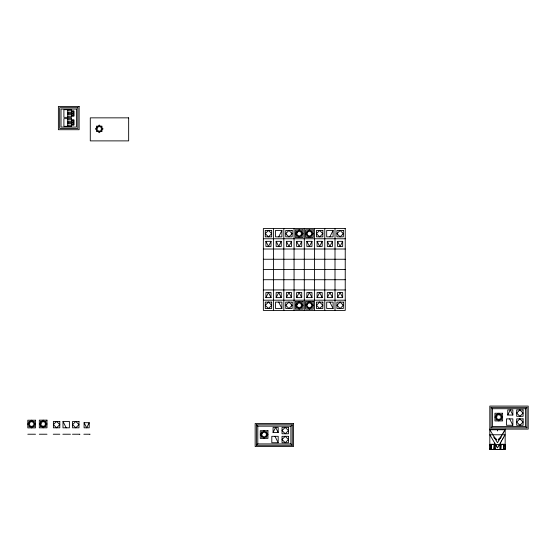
<?xml version="1.0" encoding="UTF-8"?>
<svg xmlns="http://www.w3.org/2000/svg" width="556" height="556" viewBox="0 0 556 556"><rect width="100%" height="100%" fill="white"/><g stroke="black" fill="none" stroke-linecap="round" stroke-linejoin="round"><path stroke-width="0.83" d="M89.21 422.706L86.653 427.821L84.095 422.706L89.21 422.706L89.21 427.821L84.095 427.821L84.095 422.706M271.029 241.332L268.472 246.454L265.914 241.332L271.029 241.332L271.029 246.454L265.914 246.454L265.914 241.332M278.709 236.856L281.906 230.455L275.505 230.455L275.505 236.856L281.906 236.856L281.906 230.455M281.266 241.332L278.709 246.454L276.151 241.332L281.266 241.332L281.266 246.454L276.151 246.454L276.151 241.332M291.504 241.332L288.939 246.454L286.382 241.332L291.504 241.332L291.504 246.454L286.382 246.454L286.382 241.332M265.914 297.627L268.472 292.512L271.029 297.627L265.914 297.627L265.914 292.512L271.029 292.512L271.029 297.627M301.734 241.332L299.177 246.454L296.619 241.332L301.734 241.332L301.734 246.454L296.619 246.454L296.619 241.332M276.151 297.627L278.709 292.512L281.266 297.627L276.151 297.627L276.151 292.512L281.266 292.512L281.266 297.627M311.972 241.332L309.414 246.454L306.856 241.332L311.972 241.332L311.972 246.454L306.856 246.454L306.856 241.332M286.382 297.627L288.939 292.512L291.504 297.627L286.382 297.627L286.382 292.512L291.504 292.512L291.504 297.627M322.209 241.332L319.651 246.454L317.094 241.332L322.209 241.332L322.209 246.454L317.094 246.454L317.094 241.332M296.619 297.627L299.177 292.512L301.734 297.627L296.619 297.627L296.619 292.512L301.734 292.512L301.734 297.627M329.882 236.856L333.086 230.455L326.685 230.455L326.685 236.856L333.086 236.856L333.086 230.455M332.446 241.332L329.882 246.454L327.324 241.332L332.446 241.332L332.446 246.454L327.324 246.454L327.324 241.332M306.856 297.627L309.414 292.512L311.972 297.627L306.856 297.627L306.856 292.512L311.972 292.512L311.972 297.627M342.677 241.332L340.119 246.454L337.561 241.332L342.677 241.332L342.677 246.454L337.561 246.454L337.561 241.332M317.094 297.627L319.651 292.512L322.209 297.627L317.094 297.627L317.094 292.512L322.209 292.512L322.209 297.627M327.324 297.627L329.882 292.512L332.446 297.627L327.324 297.627L327.324 292.512L332.446 292.512L332.446 297.627M337.561 297.627L340.119 292.512L342.677 297.627L337.561 297.627L337.561 292.512L342.677 292.512L342.677 297.627M273.079 432.485L275.637 427.362L278.195 432.485L273.079 432.485L273.079 427.362L278.195 427.362L278.195 432.485M507.732 415.033L510.29 409.911L512.847 415.033L507.732 415.033L507.732 409.911L512.847 409.911L512.847 415.033M499.469 444.432L498.871 445.641M500.991 442.02L501.693 440.811M502.256 434.472L501.644 435.682M502.951 433.263L503.646 432.054M504.348 430.851L505.043 429.642L503.771 429.725M500.984 436.891L501.679 435.682M502.381 434.472L503.076 433.263M503.805 432.005L504.473 430.844M500.171 443.222L500.866 442.013M501.568 440.804L502.263 439.594M502.958 438.385L503.66 437.176M495.396 444.452L499.587 444.557L500.282 443.229M502.422 439.546L502.978 438.385M498.885 445.648L497.474 447.9L496.786 446.809M500.275 438.1L497.46 442.778L489.815 429.642L491.212 429.725M256.441 445.28L257.796 443.924L290.913 443.924L292.268 445.28L292.268 424.805L256.441 424.805L256.441 445.28L292.268 445.28M256.441 424.805L257.796 426.16L290.913 426.16L292.268 424.805M496.056 415.964L494.937 417.09L496.056 418.216L496.056 419.808L497.648 419.808L498.774 420.927L499.9 419.808L501.484 419.808L501.484 418.216L502.61 417.09L501.484 415.964L501.484 414.38L499.9 414.38L498.774 413.254L497.648 414.38L496.056 414.38L496.056 415.964L495.493 416.527M497.648 414.38L498.211 413.817M491.094 427.821L492.449 426.473L525.566 426.473L526.921 427.821L526.921 407.353L491.094 407.353L491.094 427.821L526.921 427.821M491.094 407.353L492.449 408.709L525.566 408.709L526.921 407.353M497.453 430.427L497.488 430.983L497.495 430.42M500.949 436.891L500.254 438.1M67.742 110.804L73.906 110.804L73.906 116.232L67.742 116.232M71.578 111.596L73.906 111.596M67.742 112.395L71.578 112.395M71.578 112.722L73.906 112.722M67.742 113.514L73.906 113.514M71.578 114.314L73.906 114.314M67.742 114.64L71.578 114.64M71.578 115.439L73.906 115.439M67.742 119.762L73.906 119.762L73.906 125.19L67.742 125.19M71.578 120.555L73.906 120.555M67.742 121.347L71.578 121.347M71.578 121.681L73.906 121.681M67.742 122.473L73.906 122.473M71.578 123.265L73.906 123.265M67.742 123.599L71.578 123.599M71.578 124.391L73.906 124.391M263.356 238.774L345.241 238.774M263.356 249.012L345.241 249.012M263.356 259.249L345.241 259.249M263.356 269.479L345.241 269.479M263.356 279.717L345.241 279.717M263.356 289.954L345.241 289.954M263.356 300.191L345.241 300.191M281.906 308.504L275.505 308.504L275.505 302.11L281.906 302.11L281.906 308.504L278.709 302.11M333.086 308.504L326.685 308.504L326.685 302.11L333.086 302.11L333.086 308.504L329.882 302.11M62.995 421.427L69.389 421.427L69.389 427.821L62.995 427.821L62.995 421.427L66.192 427.821M512.847 425.264L506.447 425.264L506.447 418.87L512.847 418.87L512.847 425.264L509.65 418.87M489.815 429.1L528.2 429.107L528.2 406.075L489.815 406.075L489.815 449.575L505.168 449.575L505.168 429.1M492.602 429.725L493.999 429.725M495.389 429.725L496.793 429.725M498.19 429.725L499.58 429.725M500.977 429.725L502.381 429.725M491.212 429.739L492.602 429.739M493.999 429.739L495.389 429.739M496.793 429.739L498.19 429.739M499.58 429.739L500.977 429.739M502.381 429.739L503.771 429.739M27.8 434.222L35.528 434.222M39.316 434.222L46.989 434.222M53.265 434.222L59.805 434.222M62.849 434.222L70.424 434.222M72.461 434.222L79.147 434.222M79.334 434.222L79.946 434.222M83.852 434.222L89.259 434.222M89.509 434.222L90.1 434.222M278.195 442.722L271.801 442.722L271.801 436.321L278.195 436.321L278.195 442.722L274.998 436.321M494.777 443.181L489.822 434.771L505.05 434.771L503.673 437.176M495.479 444.39L489.912 444.557L489.815 446.162M499.587 444.452L505.063 444.557L505.168 446.162M496.174 445.599L495.382 444.39M489.815 447.865L489.912 449.47L491.212 449.575M505.168 447.865L505.063 449.47L503.771 449.575M494.798 443.181L495.493 444.39M496.195 445.599L496.89 446.809M525.566 408.709L525.566 426.473M502.374 449.575L500.977 449.575M499.587 449.575L498.19 449.575M496.793 449.575L495.396 449.575M493.999 449.575L492.602 449.575M492.449 408.709L492.449 426.473M335.004 228.537L335.004 310.422M324.767 228.537L324.767 310.422M314.529 228.537L314.529 310.422M304.299 228.537L304.299 310.422M294.061 228.537L294.061 310.422M290.913 426.16L290.913 443.924M283.824 228.537L283.824 310.422M273.587 228.537L273.587 310.422M257.796 426.16L257.796 443.924M67.742 109.678L67.742 117.358M67.742 118.636L67.742 126.309M96.522 127.748L95.396 128.867L96.522 129.993L96.522 131.584L98.106 131.584L99.232 132.71L100.358 131.584L101.95 131.584L101.95 129.993L103.069 128.867L101.95 127.748L101.95 126.156L100.358 126.156L99.232 125.03L98.106 126.156L96.522 126.156L96.522 127.748M97.314 128.075L96.522 128.867L97.314 129.666L97.314 130.792L98.44 130.792L99.232 131.584L100.031 130.792L101.15 130.792L101.15 129.666L101.95 128.867L101.15 128.075L101.15 126.949L100.031 126.949L99.232 126.156L98.44 126.949L97.314 126.949L97.314 128.075M28.926 422.928L27.8 424.047L28.926 425.173L28.926 426.765L30.517 426.765L31.636 427.891L32.762 426.765L34.354 426.765L34.354 425.173L35.48 424.047L34.354 422.928L34.354 421.337L32.762 421.337L31.636 420.211L30.517 421.337L28.926 421.337L28.926 422.928M29.718 423.255L28.926 424.047L29.718 424.847L29.718 425.972L30.844 425.972L31.636 426.765L32.436 425.972L33.555 425.972L33.555 424.847L34.354 424.047L33.555 423.255L33.555 422.129L32.436 422.129L31.636 421.337L30.844 422.129L29.718 422.129L29.718 423.255M40.442 422.859L39.316 423.985L40.442 425.111L40.442 426.702L42.027 426.702L43.153 427.821L44.278 426.702L45.87 426.702L45.87 425.111L46.989 423.985L45.87 422.859L45.87 421.274L44.278 421.274L43.153 420.148L42.027 421.274L40.442 421.274L40.442 422.859M41.234 423.192L40.442 423.985L41.234 424.784L41.234 425.903L42.36 425.903L43.153 426.702L43.952 425.903L45.071 425.903L45.071 424.784L45.87 423.985L45.071 423.192L45.071 422.067L43.952 422.067L43.153 421.274L42.36 422.067L41.234 422.067L41.234 423.192M56.587 421.427L53.39 424.624L56.587 427.821L59.784 424.624L56.587 421.427M75.783 421.427L72.579 424.624L75.783 427.821L78.98 424.624L75.783 421.427M268.472 230.455L265.275 233.659L268.472 236.856L271.669 233.659L268.472 230.455M288.939 230.455L285.742 233.659L288.939 236.856L292.143 233.659L288.939 230.455M296.466 232.533L295.34 233.659L296.466 234.778L296.466 236.369L298.051 236.369L299.177 237.495L300.303 236.369L301.894 236.369L301.894 234.778L303.02 233.659L301.894 232.533L301.894 230.942L300.303 230.942L299.177 229.816L298.051 230.942L296.466 230.942L296.466 232.533M297.258 232.86L296.466 233.659L297.258 234.451L297.258 235.577L298.384 235.577L299.177 236.369L299.976 235.577L301.095 235.577L301.095 234.451L301.894 233.659L301.095 232.86L301.095 231.734L299.976 231.734L299.177 230.942L298.384 231.734L297.258 231.734L297.258 232.86M306.697 232.533L305.578 233.659L306.697 234.778L306.697 236.369L308.288 236.369L309.414 237.495L310.54 236.369L312.125 236.369L312.125 234.778L313.25 233.659L312.125 232.533L312.125 230.942L310.54 230.942L309.414 229.816L308.288 230.942L306.697 230.942L306.697 232.533M307.496 232.86L306.697 233.659L307.496 234.451L307.496 235.577L308.622 235.577L309.414 236.369L310.206 235.577L311.332 235.577L311.332 234.451L312.125 233.659L311.332 232.86L311.332 231.734L310.206 231.734L309.414 230.942L308.622 231.734L307.496 231.734L307.496 232.86M319.651 230.455L316.447 233.659L319.651 236.856L322.848 233.659L319.651 230.455M268.472 302.11L265.275 305.307L268.472 308.504L271.669 305.307L268.472 302.11M340.119 230.455L336.922 233.659L340.119 236.856L343.316 233.659L340.119 230.455M288.939 302.11L285.742 305.307L288.939 308.504L292.143 305.307L288.939 302.11M296.466 304.181L295.34 305.307L296.466 306.432L296.466 308.017L298.051 308.017L299.177 309.143L300.303 308.017L301.894 308.017L301.894 306.432L303.02 305.307L301.894 304.181L301.894 302.589L300.303 302.589L299.177 301.47L298.051 302.589L296.466 302.589L296.466 304.181M297.258 304.507L296.466 305.307L297.258 306.099L297.258 307.225L298.384 307.225L299.177 308.017L299.976 307.225L301.095 307.225L301.095 306.099L301.894 305.307L301.095 304.507L301.095 303.388L299.976 303.388L299.177 302.589L298.384 303.388L297.258 303.388L297.258 304.507M306.697 304.181L305.578 305.307L306.697 306.432L306.697 308.017L308.288 308.017L309.414 309.143L310.54 308.017L312.125 308.017L312.125 306.432L313.25 305.307L312.125 304.181L312.125 302.589L310.54 302.589L309.414 301.47L308.288 302.589L306.697 302.589L306.697 304.181M307.496 304.507L306.697 305.307L307.496 306.099L307.496 307.225L308.622 307.225L309.414 308.017L310.206 307.225L311.332 307.225L311.332 306.099L312.125 305.307L311.332 304.507L311.332 303.388L310.206 303.388L309.414 302.589L308.622 303.388L307.496 303.388L307.496 304.507M319.651 302.11L316.447 305.307L319.651 308.504L322.848 305.307L319.651 302.11M340.119 302.11L336.922 305.307L340.119 308.504L343.316 305.307L340.119 302.11M261.41 433.423L260.284 434.542L261.41 435.668L261.41 437.259L262.995 437.259L264.121 438.385L265.247 437.259L266.838 437.259L266.838 435.668L267.957 434.542L266.838 433.423L266.838 431.831L265.247 431.831L264.121 430.705L262.995 431.831L261.41 431.831L261.41 433.423M262.203 433.75L261.41 434.542L262.203 435.341L262.203 436.46L263.329 436.46L264.121 437.259L264.913 436.46L266.039 436.46L266.039 435.341L266.838 434.542L266.039 433.75L266.039 432.624L264.913 432.624L264.121 431.831L263.329 432.624L262.203 432.624L262.203 433.75M285.235 427.362L282.031 430.566L285.235 433.763L288.432 430.566L285.235 427.362M285.235 436.321L282.031 439.518L285.235 442.722L288.432 439.518L285.235 436.321M496.855 416.298L496.056 417.09L496.855 417.883L496.855 419.009L497.974 419.009L498.774 419.808L499.566 419.009L500.692 419.009L500.692 417.883L501.484 417.09L500.692 416.298L500.692 415.172L499.566 415.172L498.774 414.38L497.974 415.172L496.855 415.172L496.855 416.298M519.881 409.911L516.684 413.108L519.881 416.312L523.085 413.108L519.881 409.911M494.298 437.127L493.902 437.523L496.299 439.928L496.703 439.525L494.298 437.127M500.581 437.127L498.183 439.525L498.579 439.928L500.984 437.523L500.581 437.127M519.881 418.87L516.684 422.067L519.881 425.264L523.085 422.067L519.881 418.87M79.112 106.425L58.387 106.425L58.387 129.715L79.112 129.715L79.112 106.425M77.833 107.704L59.666 107.704L59.666 128.436L77.833 128.436L77.833 107.704M76.478 109.059L61.021 109.059L61.021 127.081L76.478 127.081L76.478 109.059M71.578 109.678L63.898 109.678L63.898 117.358L71.578 117.358L71.578 109.678M128.658 117.851L90.281 117.851L90.281 140.883L128.658 140.883L128.658 117.851M71.578 118.636L63.898 118.636L63.898 126.309L71.578 126.309L71.578 118.636M345.241 228.537L263.356 228.537L263.356 310.422L345.241 310.422L345.241 228.537M303.02 229.816L295.34 229.816L295.34 237.495L303.02 237.495L303.02 229.816M313.25 229.816L305.578 229.816L305.578 237.495L313.25 237.495L313.25 229.816M271.669 230.455L265.275 230.455L265.275 236.856L271.669 236.856L271.669 230.455M292.143 230.455L285.742 230.455L285.742 236.856L292.143 236.856L292.143 230.455M322.848 230.455L316.447 230.455L316.447 236.856L322.848 236.856L322.848 230.455M343.316 230.455L336.922 230.455L336.922 236.856L343.316 236.856L343.316 230.455M303.02 301.47L295.34 301.47L295.34 309.143L303.02 309.143L303.02 301.47M313.25 301.47L305.578 301.47L305.578 309.143L313.25 309.143L313.25 301.47M271.669 302.11L265.275 302.11L265.275 308.504L271.669 308.504L271.669 302.11M292.143 302.11L285.742 302.11L285.742 308.504L292.143 308.504L292.143 302.11M322.848 302.11L316.447 302.11L316.447 308.504L322.848 308.504L322.848 302.11M343.316 302.11L336.922 302.11L336.922 308.504L343.316 308.504L343.316 302.11M523.085 409.911L516.684 409.911L516.684 416.312L523.085 416.312L523.085 409.911M502.61 413.254L494.937 413.254L494.937 420.927L502.61 420.927L502.61 413.254M523.085 418.87L516.684 418.87L516.684 425.264L523.085 425.264L523.085 418.87M46.989 420.148L39.316 420.148L39.316 427.821L46.989 427.821L46.989 420.148M35.48 420.211L27.8 420.211L27.8 427.891L35.48 427.891L35.48 420.211M59.784 421.427L53.39 421.427L53.39 427.821L59.784 427.821L59.784 421.427M78.98 421.427L72.579 421.427L72.579 427.821L78.98 427.821L78.98 421.427M293.547 423.526L255.162 423.526L255.162 446.558L293.547 446.558L293.547 423.526M288.432 427.362L282.031 427.362L282.031 433.763L288.432 433.763L288.432 427.362M267.957 430.705L260.284 430.705L260.284 438.385L267.957 438.385L267.957 430.705M288.432 436.321L282.031 436.321L282.031 442.722L288.432 442.722L288.432 436.321M494.979 444.251L490.385 444.251L490.385 449.366L494.979 449.373L494.979 448.699L495.479 448.699L495.479 444.918L494.979 444.918L494.979 444.251M504.431 444.251L499.837 444.251L499.837 449.366L504.431 449.373L504.431 448.699L504.931 448.699L504.931 444.918L504.431 444.918L504.431 444.251M491.462 444.918L491.254 449.123L491.462 444.918M494.221 444.918L494.013 449.123L494.221 444.918M500.949 444.918L500.741 449.123L500.949 444.918M503.729 444.918L503.521 449.123L503.729 444.918"/></g></svg>
